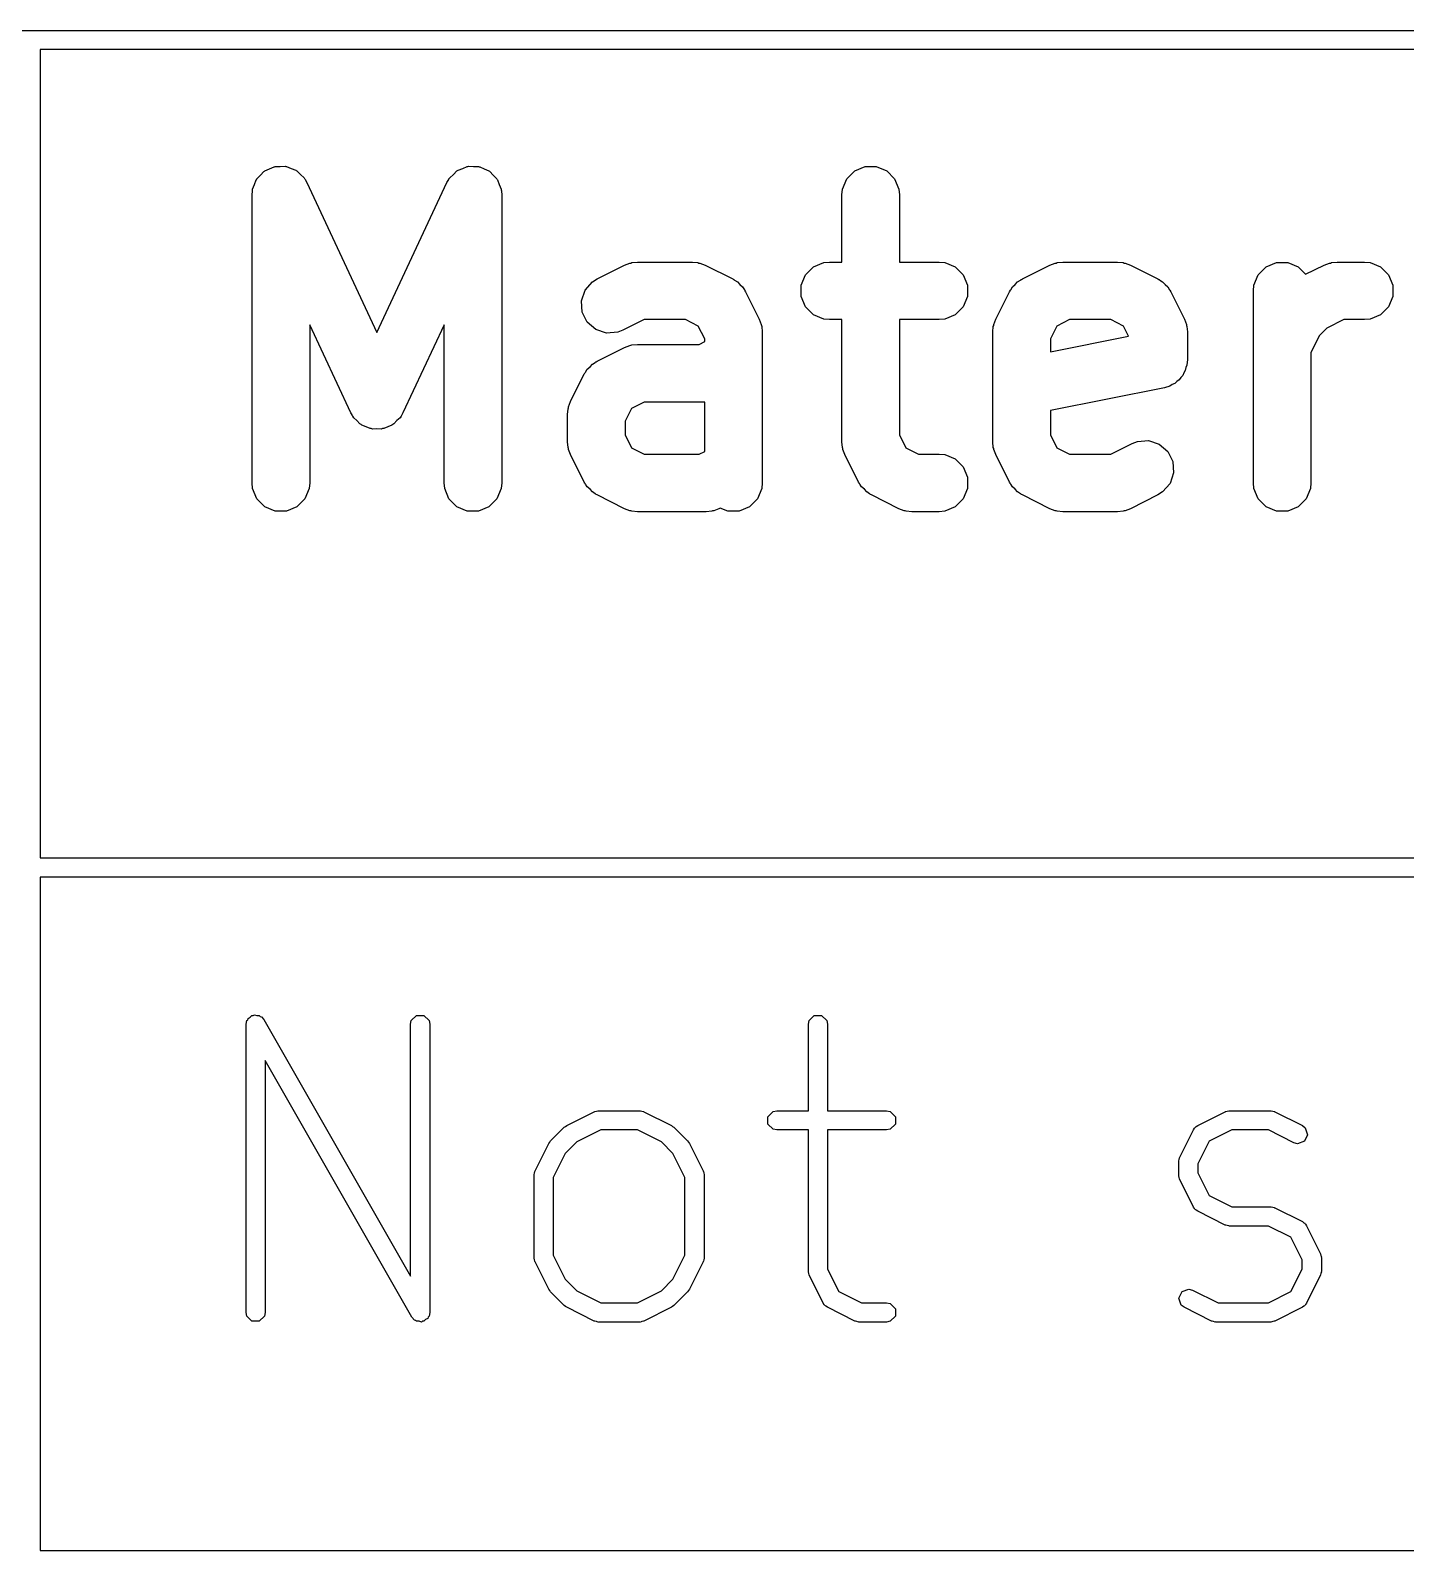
# Model space of a CAD drawing. Header units: inches. Extents: x -2.6 to 7.6, y 0.3 to 5.2.
# Drawn here: x -0.9404 to -0.6584, y 4.8789 to 5.1905 of the extents above; entities that cross this region are included whole.
import ezdxf

# ---------------------------------------------------------------- set-up
doc = ezdxf.new("R2010")
doc.units = ezdxf.units.IN
doc.header["$MEASUREMENT"] = 0
doc.layers.add('BLACK', color=250, linetype='CONTINUOUS')

msp = doc.modelspace()

# ---------------------------------------------------------------- linework, layer by layer
at = {"layer": 'BLACK', "linetype": 'CONTINUOUS'}
for p, q in [((-2.56692, 5.19047), (2.20417, 5.19047)), ((-0.9384, 5.18654), (-0.9384, 5.02087)), ((-0.29273, 5.18654), (-0.9384, 5.18654)), ((-0.89441, 5.15888), (-0.89406, 5.15984)), ((-0.89406, 5.15984), (-0.89397, 5.15994)), ((-0.89397, 5.15994), (-0.89392, 5.16006)), ((-0.89392, 5.16006), (-0.8932, 5.16078)), ((-0.8932, 5.16078), (-0.89251, 5.16154)), ((-0.89251, 5.16154), (-0.89239, 5.1616)), ((-0.89239, 5.1616), (-0.89229, 5.16169)), ((-0.89229, 5.16169), (-0.89135, 5.16208)), ((-0.89135, 5.16208), (-0.89042, 5.16251)), ((-0.89042, 5.16251), (-0.89029, 5.16252)), ((-0.89029, 5.16252), (-0.89016, 5.16257)), ((-0.89016, 5.16257), (-0.88914, 5.16257)), ((-0.88914, 5.16257), (-0.88812, 5.16262)), ((-0.88812, 5.16262), (-0.88799, 5.16257)), ((-0.88799, 5.16257), (-0.88786, 5.16257)), ((-0.88786, 5.16257), (-0.88691, 5.16218)), ((-0.88691, 5.16218), (-0.88595, 5.16183)), ((-0.88595, 5.16183), (-0.88585, 5.16174)), ((-0.88585, 5.16174), (-0.88573, 5.16169)), ((-0.88573, 5.16169), (-0.88501, 5.16096)), ((-0.88501, 5.16096), (-0.88425, 5.16027)), ((-0.88425, 5.16027), (-0.88416, 5.16012)), ((-0.88416, 5.16012), (-0.8841, 5.16006)), ((-0.8841, 5.16006), (-0.88405, 5.15993)), ((-0.88405, 5.15993), (-0.88366, 5.15928)), ((-0.85499, 5.15928), (-0.85461, 5.15993)), ((-0.85461, 5.15993), (-0.85455, 5.16006)), ((-0.85455, 5.16006), (-0.8545, 5.16012)), ((-0.8545, 5.16012), (-0.8544, 5.16027)), ((-0.8544, 5.16027), (-0.85365, 5.16096)), ((-0.85365, 5.16096), (-0.85292, 5.16169)), ((-0.85292, 5.16169), (-0.8528, 5.16174)), ((-0.8528, 5.16174), (-0.8527, 5.16183)), ((-0.8527, 5.16183), (-0.85174, 5.16218)), ((-0.85174, 5.16218), (-0.85079, 5.16257)), ((-0.85079, 5.16257), (-0.85066, 5.16257)), ((-0.85066, 5.16257), (-0.85054, 5.16262)), ((-0.85054, 5.16262), (-0.84952, 5.16257)), ((-0.84952, 5.16257), (-0.84849, 5.16257)), ((-0.84849, 5.16257), (-0.84837, 5.16252)), ((-0.84837, 5.16252), (-0.84824, 5.16251)), ((-0.84824, 5.16251), (-0.84731, 5.16208)), ((-0.84731, 5.16208), (-0.84636, 5.16169)), ((-0.84636, 5.16169), (-0.84627, 5.1616)), ((-0.84627, 5.1616), (-0.84615, 5.16154)), ((-0.84615, 5.16154), (-0.84546, 5.16078)), ((-0.84546, 5.16078), (-0.84473, 5.16006)), ((-0.84473, 5.16006), (-0.84468, 5.15994)), ((-0.84468, 5.15994), (-0.84459, 5.15984)), ((-0.84459, 5.15984), (-0.84424, 5.15888)), ((-0.77388, 5.15793), (-0.773, 5.16006)), ((-0.773, 5.16006), (-0.77137, 5.16169)), ((-0.77137, 5.16169), (-0.76924, 5.16257)), ((-0.76924, 5.16257), (-0.76694, 5.16257)), ((-0.76694, 5.16257), (-0.76481, 5.16169)), ((-0.76481, 5.16169), (-0.76318, 5.16006)), ((-0.76318, 5.16006), (-0.7623, 5.15793)), ((-0.89492, 5.15678), (-0.89484, 5.15754)), ((-0.89492, 5.09772), (-0.89492, 5.15678)), ((-0.89485, 5.15768), (-0.89482, 5.15775)), ((-0.89484, 5.15754), (-0.89485, 5.15768)), ((-0.89482, 5.15775), (-0.8948, 5.15793)), ((-0.8948, 5.15793), (-0.89441, 5.15888)), ((-0.88366, 5.15928), (-0.86933, 5.12856)), ((-0.86933, 5.12856), (-0.85499, 5.15928)), ((-0.84424, 5.15888), (-0.84385, 5.15793)), ((-0.84385, 5.15793), (-0.84383, 5.15775)), ((-0.84383, 5.15775), (-0.84381, 5.15768)), ((-0.84381, 5.15768), (-0.84381, 5.15754)), ((-0.84381, 5.15754), (-0.84374, 5.15678)), ((-0.84374, 5.15678), (-0.84374, 5.09772)), ((-0.774, 5.15678), (-0.77388, 5.15793)), ((-0.774, 5.143), (-0.774, 5.15678)), ((-0.7623, 5.15793), (-0.76218, 5.15678)), ((-0.76218, 5.15678), (-0.76218, 5.143)), ((-0.82416, 5.13956), (-0.81854, 5.14238)), ((-0.81854, 5.14238), (-0.81746, 5.14279)), ((-0.81746, 5.14279), (-0.81724, 5.1428)), ((-0.81724, 5.1428), (-0.81705, 5.14289)), ((-0.81705, 5.14289), (-0.8159, 5.143)), ((-0.8159, 5.143), (-0.80465, 5.143)), ((-0.80465, 5.143), (-0.8035, 5.14289)), ((-0.8035, 5.14289), (-0.8033, 5.1428)), ((-0.8033, 5.1428), (-0.80309, 5.14279)), ((-0.80309, 5.14279), (-0.80201, 5.14238)), ((-0.80201, 5.14238), (-0.79638, 5.13956)), ((-0.78144, 5.14037), (-0.77981, 5.142)), ((-0.77981, 5.142), (-0.77768, 5.14289)), ((-0.77768, 5.14289), (-0.77653, 5.143)), ((-0.77653, 5.143), (-0.774, 5.143)), ((-0.76218, 5.143), (-0.75403, 5.143)), ((-0.75403, 5.143), (-0.75288, 5.14289)), ((-0.75288, 5.14289), (-0.75075, 5.142)), ((-0.75075, 5.142), (-0.74912, 5.14037)), ((-0.73699, 5.13956), (-0.73136, 5.14238)), ((-0.73136, 5.14238), (-0.73028, 5.14279)), ((-0.73028, 5.14279), (-0.73007, 5.1428)), ((-0.73007, 5.1428), (-0.72987, 5.14289)), ((-0.72987, 5.14289), (-0.72872, 5.143)), ((-0.72872, 5.143), (-0.71747, 5.143)), ((-0.71747, 5.143), (-0.71632, 5.14289)), ((-0.71632, 5.14289), (-0.71612, 5.1428)), ((-0.71612, 5.1428), (-0.71591, 5.14279)), ((-0.71591, 5.14279), (-0.71483, 5.14238)), ((-0.71483, 5.14238), (-0.70921, 5.13956)), ((-0.68864, 5.14037), (-0.68701, 5.142)), ((-0.68701, 5.142), (-0.68488, 5.14289)), ((-0.68488, 5.14289), (-0.68257, 5.14289)), ((-0.68257, 5.14289), (-0.68044, 5.142)), ((-0.68044, 5.142), (-0.67892, 5.14048)), ((-0.67892, 5.14048), (-0.67512, 5.14238)), ((-0.67512, 5.14238), (-0.67404, 5.14279)), ((-0.67404, 5.14279), (-0.67383, 5.1428)), ((-0.67383, 5.1428), (-0.67363, 5.14289)), ((-0.67363, 5.14289), (-0.67248, 5.143)), ((-0.67248, 5.143), (-0.66685, 5.143)), ((-0.66685, 5.143), (-0.6657, 5.14289)), ((-0.6657, 5.14289), (-0.66357, 5.142)), ((-0.66357, 5.142), (-0.66194, 5.14037)), ((-0.82665, 5.13721), (-0.82514, 5.13895)), ((-0.82514, 5.13895), (-0.82416, 5.13956)), ((-0.79638, 5.13956), (-0.79619, 5.13944)), ((-0.79619, 5.13944), (-0.7961, 5.13941)), ((-0.7961, 5.13941), (-0.79599, 5.13931)), ((-0.79599, 5.13931), (-0.7954, 5.13895)), ((-0.7954, 5.13895), (-0.79492, 5.13839)), ((-0.79492, 5.13839), (-0.79436, 5.1379)), ((-0.79436, 5.1379), (-0.79399, 5.13732)), ((-0.78232, 5.13825), (-0.78144, 5.14037)), ((-0.78232, 5.13594), (-0.78232, 5.13825)), ((-0.74912, 5.14037), (-0.74824, 5.13825)), ((-0.74824, 5.13825), (-0.74824, 5.13594)), ((-0.73938, 5.13732), (-0.73901, 5.1379)), ((-0.73901, 5.1379), (-0.73845, 5.13839)), ((-0.73845, 5.13839), (-0.73797, 5.13895)), ((-0.73797, 5.13895), (-0.73738, 5.13931)), ((-0.73738, 5.13931), (-0.73727, 5.13941)), ((-0.73727, 5.13941), (-0.73718, 5.13944)), ((-0.73718, 5.13944), (-0.73699, 5.13956)), ((-0.70921, 5.13956), (-0.70901, 5.13944)), ((-0.70901, 5.13944), (-0.70892, 5.13941)), ((-0.70892, 5.13941), (-0.70881, 5.13931)), ((-0.70881, 5.13931), (-0.70823, 5.13895)), ((-0.70823, 5.13895), (-0.70774, 5.13839)), ((-0.70774, 5.13839), (-0.70718, 5.1379)), ((-0.70718, 5.1379), (-0.70681, 5.13732)), ((-0.68963, 5.13709), (-0.68952, 5.13825)), ((-0.68952, 5.13825), (-0.68864, 5.14037)), ((-0.66194, 5.14037), (-0.66106, 5.13825)), ((-0.66106, 5.13825), (-0.66106, 5.13594)), ((-0.82738, 5.13502), (-0.82665, 5.13721)), ((-0.82722, 5.13272), (-0.82738, 5.13502)), ((-0.79399, 5.13732), (-0.79389, 5.13721)), ((-0.79389, 5.13721), (-0.79386, 5.13711)), ((-0.79386, 5.13711), (-0.79374, 5.13692)), ((-0.79374, 5.13692), (-0.79093, 5.1313)), ((-0.78144, 5.13381), (-0.78232, 5.13594)), ((-0.74824, 5.13594), (-0.74912, 5.13381)), ((-0.74244, 5.1313), (-0.73963, 5.13692)), ((-0.73963, 5.13692), (-0.73951, 5.13711)), ((-0.73951, 5.13711), (-0.73947, 5.13721)), ((-0.73947, 5.13721), (-0.73938, 5.13732)), ((-0.70681, 5.13732), (-0.70672, 5.13721)), ((-0.70672, 5.13721), (-0.70669, 5.13711)), ((-0.70669, 5.13711), (-0.70657, 5.13692)), ((-0.70657, 5.13692), (-0.70375, 5.1313)), ((-0.68963, 5.09772), (-0.68963, 5.13709)), ((-0.66106, 5.13594), (-0.66194, 5.13381)), ((-0.82619, 5.13066), (-0.82722, 5.13272)), ((-0.77981, 5.13218), (-0.78144, 5.13381)), ((-0.77768, 5.1313), (-0.77981, 5.13218)), ((-0.75075, 5.13218), (-0.75288, 5.1313)), ((-0.74912, 5.13381), (-0.75075, 5.13218)), ((-0.66357, 5.13218), (-0.6657, 5.1313)), ((-0.66194, 5.13381), (-0.66357, 5.13218)), ((-0.87468, 5.1121), (-0.88311, 5.13016)), ((-0.88311, 5.13016), (-0.88311, 5.09772)), ((-0.85555, 5.13016), (-0.86398, 5.1121)), ((-0.85555, 5.09772), (-0.85555, 5.13016)), ((-0.82445, 5.12915), (-0.82619, 5.13066)), ((-0.82226, 5.12842), (-0.82445, 5.12915)), ((-0.81996, 5.12859), (-0.82226, 5.12842)), ((-0.81888, 5.129), (-0.81996, 5.12859)), ((-0.8145, 5.13119), (-0.81888, 5.129)), ((-0.80604, 5.13119), (-0.8145, 5.13119)), ((-0.80343, 5.12988), (-0.80604, 5.13119)), ((-0.80212, 5.12726), (-0.80343, 5.12988)), ((-0.79093, 5.1313), (-0.79052, 5.13022)), ((-0.79052, 5.13022), (-0.7905, 5.13001)), ((-0.7905, 5.13001), (-0.79042, 5.12981)), ((-0.79042, 5.12981), (-0.79031, 5.12866)), ((-0.79031, 5.12866), (-0.79031, 5.09772)), ((-0.77653, 5.13119), (-0.77768, 5.1313)), ((-0.774, 5.13119), (-0.77653, 5.13119)), ((-0.774, 5.10616), (-0.774, 5.13119)), ((-0.75403, 5.13119), (-0.76218, 5.13119)), ((-0.76218, 5.13119), (-0.76218, 5.10755)), ((-0.75288, 5.1313), (-0.75403, 5.13119)), ((-0.74306, 5.12866), (-0.74295, 5.12981)), ((-0.74306, 5.10616), (-0.74306, 5.12866)), ((-0.74295, 5.12981), (-0.74287, 5.13001)), ((-0.74287, 5.13001), (-0.74285, 5.13022)), ((-0.74285, 5.13022), (-0.74244, 5.1313)), ((-0.72994, 5.12988), (-0.73125, 5.12726)), ((-0.72733, 5.13119), (-0.72994, 5.12988)), ((-0.71887, 5.13119), (-0.72733, 5.13119)), ((-0.71625, 5.12988), (-0.71887, 5.13119)), ((-0.71522, 5.12782), (-0.71625, 5.12988)), ((-0.70375, 5.1313), (-0.70334, 5.13022)), ((-0.70334, 5.13022), (-0.70332, 5.13001)), ((-0.70332, 5.13001), (-0.70324, 5.12981)), ((-0.70324, 5.12981), (-0.70313, 5.12866)), ((-0.70313, 5.12866), (-0.70313, 5.12304)), ((-0.6746, 5.12943), (-0.67606, 5.12797)), ((-0.67108, 5.13119), (-0.6746, 5.12943)), ((-0.66685, 5.13119), (-0.67108, 5.13119)), ((-0.6657, 5.1313), (-0.66685, 5.13119)), ((-0.82416, 5.12269), (-0.81854, 5.1255)), ((-0.81854, 5.1255), (-0.81746, 5.12592)), ((-0.81746, 5.12592), (-0.81724, 5.12593)), ((-0.81724, 5.12593), (-0.81705, 5.12601)), ((-0.81705, 5.12601), (-0.8159, 5.12613)), ((-0.8159, 5.12613), (-0.80323, 5.12613)), ((-0.80323, 5.12613), (-0.80212, 5.12668)), ((-0.80212, 5.12668), (-0.80212, 5.12726)), ((-0.73125, 5.12461), (-0.71522, 5.12782)), ((-0.73125, 5.12726), (-0.73125, 5.12461)), ((-0.67606, 5.12797), (-0.67782, 5.12445)), ((-0.82514, 5.12207), (-0.82456, 5.12244)), ((-0.82456, 5.12244), (-0.82445, 5.12254)), ((-0.82445, 5.12254), (-0.82435, 5.12257)), ((-0.82435, 5.12257), (-0.82416, 5.12269)), ((-0.70313, 5.12303), (-0.70324, 5.12188)), ((-0.70313, 5.12304), (-0.70313, 5.12304)), ((-0.70313, 5.12304), (-0.70313, 5.12304)), ((-0.70313, 5.12304), (-0.70313, 5.12303)), ((-0.67782, 5.12445), (-0.67782, 5.09772)), ((-0.82962, 5.11443), (-0.8268, 5.12005)), ((-0.8268, 5.12005), (-0.82668, 5.12024)), ((-0.82668, 5.12024), (-0.82665, 5.12033)), ((-0.82665, 5.12033), (-0.82655, 5.12045)), ((-0.82655, 5.12045), (-0.82619, 5.12103)), ((-0.82619, 5.12103), (-0.82563, 5.12151)), ((-0.82563, 5.12151), (-0.82514, 5.12207)), ((-0.70453, 5.11934), (-0.70485, 5.11886)), ((-0.70412, 5.11975), (-0.70453, 5.11934)), ((-0.7039, 5.12029), (-0.70412, 5.11975)), ((-0.70358, 5.12078), (-0.7039, 5.12029)), ((-0.70346, 5.12135), (-0.70358, 5.12078)), ((-0.70324, 5.12188), (-0.70346, 5.12135)), ((-0.70788, 5.11724), (-0.73125, 5.11257)), ((-0.70677, 5.11758), (-0.70788, 5.11724)), ((-0.70788, 5.11724), (-0.70788, 5.11724)), ((-0.70788, 5.11724), (-0.70788, 5.11724)), ((-0.70788, 5.11724), (-0.70788, 5.11724)), ((-0.70629, 5.1179), (-0.70677, 5.11758)), ((-0.70575, 5.11812), (-0.70629, 5.1179)), ((-0.70534, 5.11854), (-0.70575, 5.11812)), ((-0.70485, 5.11886), (-0.70534, 5.11854)), ((-0.83013, 5.11294), (-0.83004, 5.11313)), ((-0.83004, 5.11313), (-0.83003, 5.11334)), ((-0.83003, 5.11334), (-0.82962, 5.11443)), ((-0.81712, 5.11301), (-0.81843, 5.11039)), ((-0.8145, 5.11431), (-0.81712, 5.11301)), ((-0.80212, 5.11431), (-0.8145, 5.11431)), ((-0.80212, 5.10419), (-0.80212, 5.11431)), ((-0.87443, 5.11168), (-0.87468, 5.1121)), ((-0.87438, 5.11153), (-0.87443, 5.11168)), ((-0.87428, 5.11143), (-0.87438, 5.11153)), ((-0.87409, 5.1111), (-0.87428, 5.11143)), ((-0.87343, 5.1105), (-0.87409, 5.1111)), ((-0.87282, 5.10983), (-0.87343, 5.1105)), ((-0.87258, 5.10972), (-0.87282, 5.10983)), ((-0.86583, 5.10983), (-0.86607, 5.10972)), ((-0.86523, 5.1105), (-0.86583, 5.10983)), ((-0.86457, 5.1111), (-0.86523, 5.1105)), ((-0.86437, 5.11143), (-0.86457, 5.1111)), ((-0.86428, 5.11153), (-0.86437, 5.11143)), ((-0.86423, 5.11168), (-0.86428, 5.11153)), ((-0.86398, 5.1121), (-0.86423, 5.11168)), ((-0.83024, 5.11178), (-0.83013, 5.11294)), ((-0.83024, 5.10616), (-0.83024, 5.11178)), ((-0.81843, 5.11039), (-0.81843, 5.10755)), ((-0.73125, 5.11257), (-0.73125, 5.10755)), ((-0.87239, 5.10955), (-0.87258, 5.10972)), ((-0.87155, 5.10924), (-0.87239, 5.10955)), ((-0.87073, 5.10886), (-0.87155, 5.10924)), ((-0.87047, 5.10885), (-0.87073, 5.10886)), ((-0.87022, 5.10876), (-0.87047, 5.10885)), ((-0.86933, 5.1088), (-0.87022, 5.10876)), ((-0.86843, 5.10876), (-0.86933, 5.1088)), ((-0.86818, 5.10885), (-0.86843, 5.10876)), ((-0.86792, 5.10886), (-0.86818, 5.10885)), ((-0.86711, 5.10924), (-0.86792, 5.10886)), ((-0.86627, 5.10955), (-0.86711, 5.10924)), ((-0.86607, 5.10972), (-0.86627, 5.10955)), ((-0.81843, 5.10755), (-0.81712, 5.10494)), ((-0.76218, 5.10755), (-0.76088, 5.10494)), ((-0.73125, 5.10755), (-0.72994, 5.10494)), ((-0.83013, 5.10501), (-0.83024, 5.10616)), ((-0.83004, 5.10481), (-0.83013, 5.10501)), ((-0.83003, 5.1046), (-0.83004, 5.10481)), ((-0.82962, 5.10352), (-0.83003, 5.1046)), ((-0.81712, 5.10494), (-0.8145, 5.10363)), ((-0.8145, 5.10363), (-0.80323, 5.10363)), ((-0.80323, 5.10363), (-0.80212, 5.10419)), ((-0.77388, 5.10501), (-0.774, 5.10616)), ((-0.7738, 5.10481), (-0.77388, 5.10501)), ((-0.77379, 5.1046), (-0.7738, 5.10481)), ((-0.77337, 5.10352), (-0.77379, 5.1046)), ((-0.76088, 5.10494), (-0.75826, 5.10363)), ((-0.75826, 5.10363), (-0.75403, 5.10363)), ((-0.75403, 5.10363), (-0.75288, 5.10352)), ((-0.74295, 5.10501), (-0.74306, 5.10616)), ((-0.74287, 5.10481), (-0.74295, 5.10501)), ((-0.74285, 5.1046), (-0.74287, 5.10481)), ((-0.74244, 5.10352), (-0.74285, 5.1046)), ((-0.72994, 5.10494), (-0.72733, 5.10363)), ((-0.72733, 5.10363), (-0.71887, 5.10363)), ((-0.71887, 5.10363), (-0.71449, 5.10582)), ((-0.71449, 5.10582), (-0.71341, 5.10623)), ((-0.71341, 5.10623), (-0.71111, 5.10639)), ((-0.71111, 5.10639), (-0.70892, 5.10567)), ((-0.70892, 5.10567), (-0.70718, 5.10416)), ((-0.70718, 5.10416), (-0.70615, 5.1021)), ((-0.8268, 5.09789), (-0.82962, 5.10352)), ((-0.77056, 5.09789), (-0.77337, 5.10352)), ((-0.75288, 5.10352), (-0.75075, 5.10263)), ((-0.75075, 5.10263), (-0.74912, 5.101)), ((-0.74912, 5.101), (-0.74824, 5.09888)), ((-0.73963, 5.09789), (-0.74244, 5.10352)), ((-0.70615, 5.1021), (-0.70599, 5.0998)), ((-0.8948, 5.09657), (-0.89492, 5.09772)), ((-0.88311, 5.09772), (-0.88322, 5.09657)), ((-0.85543, 5.09657), (-0.85555, 5.09772)), ((-0.84374, 5.09772), (-0.84385, 5.09657)), ((-0.82668, 5.0977), (-0.8268, 5.09789)), ((-0.82665, 5.09761), (-0.82668, 5.0977)), ((-0.82655, 5.0975), (-0.82665, 5.09761)), ((-0.82619, 5.09691), (-0.82655, 5.0975)), ((-0.79031, 5.09772), (-0.79042, 5.09657)), ((-0.77044, 5.0977), (-0.77056, 5.09789)), ((-0.77041, 5.09761), (-0.77044, 5.0977)), ((-0.77031, 5.0975), (-0.77041, 5.09761)), ((-0.76994, 5.09691), (-0.77031, 5.0975)), ((-0.74824, 5.09888), (-0.74824, 5.09657)), ((-0.73951, 5.0977), (-0.73963, 5.09789)), ((-0.73947, 5.09761), (-0.73951, 5.0977)), ((-0.73938, 5.0975), (-0.73947, 5.09761)), ((-0.73901, 5.09691), (-0.73938, 5.0975)), ((-0.70672, 5.09761), (-0.70823, 5.09587)), ((-0.70599, 5.0998), (-0.70672, 5.09761)), ((-0.68952, 5.09657), (-0.68963, 5.09772)), ((-0.67782, 5.09772), (-0.67793, 5.09657)), ((-0.89392, 5.09444), (-0.8948, 5.09657)), ((-0.89229, 5.09281), (-0.89392, 5.09444)), ((-0.8841, 5.09444), (-0.88573, 5.09281)), ((-0.88322, 5.09657), (-0.8841, 5.09444)), ((-0.85455, 5.09444), (-0.85543, 5.09657)), ((-0.85292, 5.09281), (-0.85455, 5.09444)), ((-0.84473, 5.09444), (-0.84636, 5.09281)), ((-0.84385, 5.09657), (-0.84473, 5.09444)), ((-0.82563, 5.09643), (-0.82619, 5.09691)), ((-0.82514, 5.09587), (-0.82563, 5.09643)), ((-0.82456, 5.0955), (-0.82514, 5.09587)), ((-0.82445, 5.0954), (-0.82456, 5.0955)), ((-0.82435, 5.09537), (-0.82445, 5.0954)), ((-0.82416, 5.09525), (-0.82435, 5.09537)), ((-0.81854, 5.09244), (-0.82416, 5.09525)), ((-0.7913, 5.09444), (-0.79293, 5.09281)), ((-0.79042, 5.09657), (-0.7913, 5.09444)), ((-0.76938, 5.09643), (-0.76994, 5.09691)), ((-0.7689, 5.09587), (-0.76938, 5.09643)), ((-0.76832, 5.0955), (-0.7689, 5.09587)), ((-0.7682, 5.0954), (-0.76832, 5.0955)), ((-0.76811, 5.09537), (-0.7682, 5.0954)), ((-0.76792, 5.09525), (-0.76811, 5.09537)), ((-0.76229, 5.09244), (-0.76792, 5.09525)), ((-0.74912, 5.09444), (-0.75075, 5.09281)), ((-0.74824, 5.09657), (-0.74912, 5.09444)), ((-0.73845, 5.09643), (-0.73901, 5.09691)), ((-0.73797, 5.09587), (-0.73845, 5.09643)), ((-0.73738, 5.0955), (-0.73797, 5.09587)), ((-0.73727, 5.0954), (-0.73738, 5.0955)), ((-0.73718, 5.09537), (-0.73727, 5.0954)), ((-0.73699, 5.09525), (-0.73718, 5.09537)), ((-0.73136, 5.09244), (-0.73699, 5.09525)), ((-0.70921, 5.09525), (-0.71483, 5.09244)), ((-0.70823, 5.09587), (-0.70921, 5.09525)), ((-0.68864, 5.09444), (-0.68952, 5.09657)), ((-0.68701, 5.09281), (-0.68864, 5.09444)), ((-0.67882, 5.09444), (-0.68044, 5.09281)), ((-0.67793, 5.09657), (-0.67882, 5.09444)), ((-0.89016, 5.09193), (-0.89229, 5.09281)), ((-0.88786, 5.09193), (-0.89016, 5.09193)), ((-0.88573, 5.09281), (-0.88786, 5.09193)), ((-0.85079, 5.09193), (-0.85292, 5.09281)), ((-0.84849, 5.09193), (-0.85079, 5.09193)), ((-0.84636, 5.09281), (-0.84849, 5.09193)), ((-0.81746, 5.09203), (-0.81854, 5.09244)), ((-0.81724, 5.09201), (-0.81746, 5.09203)), ((-0.81705, 5.09193), (-0.81724, 5.09201)), ((-0.8159, 5.09182), (-0.81705, 5.09193)), ((-0.80184, 5.09182), (-0.8159, 5.09182)), ((-0.80068, 5.09193), (-0.80184, 5.09182)), ((-0.80049, 5.09201), (-0.80068, 5.09193)), ((-0.80028, 5.09203), (-0.80049, 5.09201)), ((-0.7992, 5.09244), (-0.80028, 5.09203)), ((-0.79892, 5.09258), (-0.7992, 5.09244)), ((-0.79736, 5.09193), (-0.79892, 5.09258)), ((-0.79506, 5.09193), (-0.79736, 5.09193)), ((-0.79293, 5.09281), (-0.79506, 5.09193)), ((-0.76121, 5.09203), (-0.76229, 5.09244)), ((-0.761, 5.09201), (-0.76121, 5.09203)), ((-0.76081, 5.09193), (-0.761, 5.09201)), ((-0.75965, 5.09182), (-0.76081, 5.09193)), ((-0.75403, 5.09182), (-0.75965, 5.09182)), ((-0.75288, 5.09193), (-0.75403, 5.09182)), ((-0.75075, 5.09281), (-0.75288, 5.09193)), ((-0.73028, 5.09203), (-0.73136, 5.09244)), ((-0.73007, 5.09201), (-0.73028, 5.09203)), ((-0.72987, 5.09193), (-0.73007, 5.09201)), ((-0.72872, 5.09182), (-0.72987, 5.09193)), ((-0.71747, 5.09182), (-0.72872, 5.09182)), ((-0.71632, 5.09193), (-0.71747, 5.09182)), ((-0.71612, 5.09201), (-0.71632, 5.09193)), ((-0.71591, 5.09203), (-0.71612, 5.09201)), ((-0.71483, 5.09244), (-0.71591, 5.09203)), ((-0.68488, 5.09193), (-0.68701, 5.09281)), ((-0.68257, 5.09193), (-0.68488, 5.09193)), ((-0.68044, 5.09281), (-0.68257, 5.09193)), ((-0.9384, 5.02087), (-0.29273, 5.02087)), ((-0.9384, 5.01693), (-0.9384, 4.8789)), ((-0.29273, 5.01693), (-0.9384, 5.01693)), ((-0.89531, 4.98822), (-0.89495, 4.98858)), ((-0.89495, 4.98858), (-0.89468, 4.98858)), ((-0.89468, 4.98858), (-0.89444, 4.98872)), ((-0.89444, 4.98872), (-0.89395, 4.98858)), ((-0.89395, 4.98858), (-0.89344, 4.98858)), ((-0.89344, 4.98858), (-0.89325, 4.98839)), ((-0.89325, 4.98839), (-0.89299, 4.98832)), ((-0.89299, 4.98832), (-0.89248, 4.98774)), ((-0.86227, 4.98752), (-0.8612, 4.98858)), ((-0.8612, 4.98858), (-0.85969, 4.98858)), ((-0.85969, 4.98858), (-0.85863, 4.98752)), ((-0.78071, 4.98752), (-0.77965, 4.98858)), ((-0.77965, 4.98858), (-0.77814, 4.98858)), ((-0.77814, 4.98858), (-0.77708, 4.98752)), ((-0.89616, 4.98676), (-0.89601, 4.98752)), ((-0.89616, 4.92771), (-0.89616, 4.98676)), ((-0.89601, 4.98752), (-0.89582, 4.98771)), ((-0.89582, 4.98771), (-0.89575, 4.98797)), ((-0.89575, 4.98797), (-0.89531, 4.98822)), ((-0.89248, 4.98774), (-0.86242, 4.93512)), ((-0.86242, 4.98676), (-0.86227, 4.98752)), ((-0.86242, 4.93512), (-0.86242, 4.98676)), ((-0.85863, 4.98752), (-0.85848, 4.98676)), ((-0.85848, 4.98676), (-0.85848, 4.92771)), ((-0.78086, 4.98676), (-0.78071, 4.98752)), ((-0.78086, 4.96905), (-0.78086, 4.98676)), ((-0.77708, 4.98752), (-0.77693, 4.98676)), ((-0.77693, 4.98676), (-0.77693, 4.96905)), ((-0.86216, 4.92673), (-0.89222, 4.97935)), ((-0.89222, 4.97935), (-0.89222, 4.92771)), ((-0.83039, 4.96603), (-0.82477, 4.96884)), ((-0.82477, 4.96884), (-0.82467, 4.96886)), ((-0.82467, 4.96886), (-0.82464, 4.9689)), ((-0.82464, 4.9689), (-0.82433, 4.96896)), ((-0.82433, 4.96896), (-0.82403, 4.96904)), ((-0.82403, 4.96904), (-0.82399, 4.96903)), ((-0.82399, 4.96903), (-0.82389, 4.96905)), ((-0.82389, 4.96905), (-0.81545, 4.96905)), ((-0.81545, 4.96905), (-0.81536, 4.96903)), ((-0.81536, 4.96903), (-0.81531, 4.96904)), ((-0.81531, 4.96904), (-0.81501, 4.96896)), ((-0.81501, 4.96896), (-0.8147, 4.9689)), ((-0.8147, 4.9689), (-0.81467, 4.96886)), ((-0.81467, 4.96886), (-0.81457, 4.96884)), ((-0.81457, 4.96884), (-0.80895, 4.96603)), ((-0.78915, 4.96783), (-0.78808, 4.9689)), ((-0.78915, 4.96632), (-0.78915, 4.96783)), ((-0.78808, 4.9689), (-0.78733, 4.96905)), ((-0.78733, 4.96905), (-0.78086, 4.96905)), ((-0.77693, 4.96905), (-0.76483, 4.96905)), ((-0.76483, 4.96905), (-0.76408, 4.9689)), ((-0.76408, 4.9689), (-0.76302, 4.96783)), ((-0.76302, 4.96783), (-0.76302, 4.96632)), ((-0.70103, 4.96603), (-0.69541, 4.96884)), ((-0.69541, 4.96884), (-0.69532, 4.96886)), ((-0.69532, 4.96886), (-0.69528, 4.9689)), ((-0.69528, 4.9689), (-0.69497, 4.96896)), ((-0.69497, 4.96896), (-0.69467, 4.96904)), ((-0.69467, 4.96904), (-0.69463, 4.96903)), ((-0.69463, 4.96903), (-0.69453, 4.96905)), ((-0.69453, 4.96905), (-0.68609, 4.96905)), ((-0.68609, 4.96905), (-0.686, 4.96903)), ((-0.686, 4.96903), (-0.68595, 4.96904)), ((-0.68595, 4.96904), (-0.68565, 4.96896)), ((-0.68565, 4.96896), (-0.68534, 4.9689)), ((-0.68534, 4.9689), (-0.68531, 4.96886)), ((-0.68531, 4.96886), (-0.68521, 4.96884)), ((-0.68521, 4.96884), (-0.67959, 4.96603)), ((-0.83372, 4.96285), (-0.83091, 4.96566)), ((-0.83091, 4.96566), (-0.83064, 4.96583)), ((-0.83064, 4.96583), (-0.83039, 4.96603)), ((-0.82342, 4.96511), (-0.82835, 4.96265)), ((-0.81592, 4.96511), (-0.82342, 4.96511)), ((-0.81099, 4.96265), (-0.81592, 4.96511)), ((-0.80895, 4.96603), (-0.8087, 4.96583)), ((-0.8087, 4.96583), (-0.80844, 4.96566)), ((-0.80844, 4.96566), (-0.80562, 4.96285)), ((-0.78808, 4.96526), (-0.78915, 4.96632)), ((-0.78733, 4.96511), (-0.78808, 4.96526)), ((-0.78086, 4.96511), (-0.78733, 4.96511)), ((-0.78086, 4.93614), (-0.78086, 4.96511)), ((-0.76483, 4.96511), (-0.77693, 4.96511)), ((-0.77693, 4.96511), (-0.77693, 4.93661)), ((-0.76408, 4.96526), (-0.76483, 4.96511)), ((-0.76302, 4.96632), (-0.76408, 4.96526)), ((-0.70473, 4.95952), (-0.70192, 4.96515)), ((-0.70192, 4.96515), (-0.70168, 4.96546)), ((-0.70168, 4.96546), (-0.70164, 4.96556)), ((-0.70164, 4.96556), (-0.70153, 4.96564)), ((-0.70153, 4.96564), (-0.70144, 4.96575)), ((-0.70144, 4.96575), (-0.70134, 4.96579)), ((-0.70134, 4.96579), (-0.70103, 4.96603)), ((-0.69407, 4.96511), (-0.69869, 4.9628)), ((-0.68656, 4.96511), (-0.69407, 4.96511)), ((-0.68135, 4.9625), (-0.68656, 4.96511)), ((-0.67959, 4.96603), (-0.67898, 4.96556)), ((-0.67851, 4.96413), (-0.67918, 4.96278)), ((-0.67898, 4.96556), (-0.67851, 4.96413)), ((-0.8369, 4.95671), (-0.83409, 4.96233)), ((-0.83409, 4.96233), (-0.83389, 4.96258)), ((-0.83389, 4.96258), (-0.83372, 4.96285)), ((-0.83071, 4.96029), (-0.83317, 4.95536)), ((-0.82835, 4.96265), (-0.83071, 4.96029)), ((-0.80863, 4.96029), (-0.81099, 4.96265)), ((-0.80617, 4.95536), (-0.80863, 4.96029)), ((-0.80562, 4.96285), (-0.80545, 4.96258)), ((-0.80545, 4.96258), (-0.80526, 4.96233)), ((-0.80526, 4.96233), (-0.80244, 4.95671)), ((-0.69869, 4.9628), (-0.701, 4.95818)), ((-0.68061, 4.9623), (-0.68135, 4.9625)), ((-0.67918, 4.96278), (-0.68061, 4.9623)), ((-0.70494, 4.95864), (-0.70492, 4.95874)), ((-0.70494, 4.95583), (-0.70494, 4.95864)), ((-0.70493, 4.95878), (-0.70485, 4.95908)), ((-0.70492, 4.95874), (-0.70493, 4.95878)), ((-0.70485, 4.95908), (-0.70479, 4.95939)), ((-0.70479, 4.95939), (-0.70475, 4.95943)), ((-0.70475, 4.95943), (-0.70473, 4.95952)), ((-0.701, 4.95818), (-0.701, 4.95629)), ((-0.83711, 4.95583), (-0.83709, 4.95593)), ((-0.83711, 4.93896), (-0.83711, 4.95583)), ((-0.8371, 4.95597), (-0.83702, 4.95627)), ((-0.83709, 4.95593), (-0.8371, 4.95597)), ((-0.83702, 4.95627), (-0.83696, 4.95658)), ((-0.83696, 4.95658), (-0.83692, 4.95661)), ((-0.83692, 4.95661), (-0.8369, 4.95671)), ((-0.83317, 4.95536), (-0.83317, 4.93942)), ((-0.80617, 4.93942), (-0.80617, 4.95536)), ((-0.80244, 4.95671), (-0.80242, 4.95661)), ((-0.80242, 4.95661), (-0.80239, 4.95658)), ((-0.80239, 4.95658), (-0.80232, 4.95627)), ((-0.80232, 4.95627), (-0.80224, 4.95597)), ((-0.80224, 4.95597), (-0.80225, 4.95593)), ((-0.80225, 4.95593), (-0.80224, 4.95583)), ((-0.80224, 4.95583), (-0.80224, 4.93896)), ((-0.70492, 4.95573), (-0.70494, 4.95583)), ((-0.70493, 4.95569), (-0.70492, 4.95573)), ((-0.70485, 4.95539), (-0.70493, 4.95569)), ((-0.70479, 4.95508), (-0.70485, 4.95539)), ((-0.70475, 4.95504), (-0.70479, 4.95508)), ((-0.70473, 4.95495), (-0.70475, 4.95504)), ((-0.70192, 4.94932), (-0.70473, 4.95495)), ((-0.701, 4.95629), (-0.69869, 4.95167)), ((-0.69869, 4.95167), (-0.69407, 4.94936)), ((-0.70168, 4.94901), (-0.70192, 4.94932)), ((-0.70164, 4.94891), (-0.70168, 4.94901)), ((-0.70153, 4.94883), (-0.70164, 4.94891)), ((-0.70144, 4.94872), (-0.70153, 4.94883)), ((-0.70134, 4.94868), (-0.70144, 4.94872)), ((-0.70103, 4.94844), (-0.70134, 4.94868)), ((-0.69541, 4.94563), (-0.70103, 4.94844)), ((-0.69407, 4.94936), (-0.68609, 4.94936)), ((-0.68609, 4.94936), (-0.686, 4.94934)), ((-0.686, 4.94934), (-0.68595, 4.94936)), ((-0.68595, 4.94936), (-0.68565, 4.94927)), ((-0.68565, 4.94927), (-0.68534, 4.94921)), ((-0.68534, 4.94921), (-0.68531, 4.94918)), ((-0.68531, 4.94918), (-0.68521, 4.94915)), ((-0.68521, 4.94915), (-0.67959, 4.94634)), ((-0.69532, 4.94561), (-0.69541, 4.94563)), ((-0.69528, 4.94557), (-0.69532, 4.94561)), ((-0.69497, 4.94551), (-0.69528, 4.94557)), ((-0.69467, 4.94543), (-0.69497, 4.94551)), ((-0.69463, 4.94544), (-0.69467, 4.94543)), ((-0.69453, 4.94542), (-0.69463, 4.94544)), ((-0.68656, 4.94542), (-0.69453, 4.94542)), ((-0.68194, 4.94311), (-0.68656, 4.94542)), ((-0.67959, 4.94634), (-0.67928, 4.9461)), ((-0.67928, 4.9461), (-0.67918, 4.94607)), ((-0.67918, 4.94607), (-0.67909, 4.94596)), ((-0.67909, 4.94596), (-0.67898, 4.94587)), ((-0.67898, 4.94587), (-0.67895, 4.94577)), ((-0.67895, 4.94577), (-0.67871, 4.94546)), ((-0.67871, 4.94546), (-0.6759, 4.93984)), ((-0.67963, 4.93849), (-0.68194, 4.94311)), ((-0.83709, 4.93886), (-0.83711, 4.93896)), ((-0.8371, 4.93882), (-0.83709, 4.93886)), ((-0.83702, 4.93851), (-0.8371, 4.93882)), ((-0.83696, 4.9382), (-0.83702, 4.93851)), ((-0.83317, 4.93942), (-0.83071, 4.9345)), ((-0.80863, 4.9345), (-0.80617, 4.93942)), ((-0.80232, 4.93851), (-0.80239, 4.9382)), ((-0.80224, 4.93882), (-0.80232, 4.93851)), ((-0.80224, 4.93896), (-0.80225, 4.93886)), ((-0.80225, 4.93886), (-0.80224, 4.93882)), ((-0.67963, 4.93661), (-0.67963, 4.93849)), ((-0.6759, 4.93984), (-0.67587, 4.93974)), ((-0.67587, 4.93974), (-0.67584, 4.93971)), ((-0.67584, 4.93971), (-0.67578, 4.9394)), ((-0.67578, 4.9394), (-0.67569, 4.9391)), ((-0.67569, 4.9391), (-0.67571, 4.93905)), ((-0.67571, 4.93905), (-0.67569, 4.93896)), ((-0.67569, 4.93896), (-0.67569, 4.93614)), ((-0.83692, 4.93817), (-0.83696, 4.9382)), ((-0.8369, 4.93808), (-0.83692, 4.93817)), ((-0.83409, 4.93245), (-0.8369, 4.93808)), ((-0.80244, 4.93808), (-0.80526, 4.93245)), ((-0.80242, 4.93817), (-0.80244, 4.93808)), ((-0.80239, 4.9382), (-0.80242, 4.93817)), ((-0.78084, 4.93605), (-0.78086, 4.93614)), ((-0.78086, 4.936), (-0.78084, 4.93605)), ((-0.78078, 4.9357), (-0.78086, 4.936)), ((-0.78071, 4.93539), (-0.78078, 4.9357)), ((-0.78068, 4.93536), (-0.78071, 4.93539)), ((-0.78066, 4.93526), (-0.78068, 4.93536)), ((-0.77693, 4.93661), (-0.77462, 4.93199)), ((-0.68194, 4.93199), (-0.67963, 4.93661)), ((-0.67587, 4.93536), (-0.6759, 4.93526)), ((-0.67584, 4.93539), (-0.67587, 4.93536)), ((-0.67578, 4.9357), (-0.67584, 4.93539)), ((-0.67569, 4.936), (-0.67578, 4.9357)), ((-0.67569, 4.93614), (-0.67571, 4.93605)), ((-0.67571, 4.93605), (-0.67569, 4.936)), ((-0.83389, 4.9322), (-0.83409, 4.93245)), ((-0.83071, 4.9345), (-0.82835, 4.93214)), ((-0.81099, 4.93214), (-0.80863, 4.9345)), ((-0.80526, 4.93245), (-0.80545, 4.9322)), ((-0.77784, 4.92964), (-0.78066, 4.93526)), ((-0.70426, 4.93201), (-0.70283, 4.93248)), ((-0.70283, 4.93248), (-0.70209, 4.93228)), ((-0.70209, 4.93228), (-0.69688, 4.92968)), ((-0.6759, 4.93526), (-0.67871, 4.92964)), ((-0.83372, 4.93194), (-0.83389, 4.9322)), ((-0.83091, 4.92913), (-0.83372, 4.93194)), ((-0.83064, 4.92895), (-0.83091, 4.92913)), ((-0.82835, 4.93214), (-0.82342, 4.92968)), ((-0.82342, 4.92968), (-0.81592, 4.92968)), ((-0.81592, 4.92968), (-0.81099, 4.93214)), ((-0.80844, 4.92913), (-0.8087, 4.92895)), ((-0.80562, 4.93194), (-0.80844, 4.92913)), ((-0.80545, 4.9322), (-0.80562, 4.93194)), ((-0.7776, 4.92933), (-0.77784, 4.92964)), ((-0.77757, 4.92923), (-0.7776, 4.92933)), ((-0.77746, 4.92914), (-0.77757, 4.92923)), ((-0.77737, 4.92903), (-0.77746, 4.92914)), ((-0.77462, 4.93199), (-0.76999, 4.92968)), ((-0.76999, 4.92968), (-0.76483, 4.92968)), ((-0.76483, 4.92968), (-0.76408, 4.92953)), ((-0.76408, 4.92953), (-0.76302, 4.92846)), ((-0.70493, 4.93066), (-0.70426, 4.93201)), ((-0.70445, 4.92923), (-0.70493, 4.93066)), ((-0.70385, 4.92876), (-0.70445, 4.92923)), ((-0.69688, 4.92968), (-0.68656, 4.92968)), ((-0.68656, 4.92968), (-0.68194, 4.93199)), ((-0.67909, 4.92914), (-0.67918, 4.92903)), ((-0.67898, 4.92923), (-0.67909, 4.92914)), ((-0.67895, 4.92933), (-0.67898, 4.92923)), ((-0.67871, 4.92964), (-0.67895, 4.92933)), ((-0.89601, 4.92695), (-0.89616, 4.92771)), ((-0.89495, 4.92589), (-0.89601, 4.92695)), ((-0.89237, 4.92695), (-0.89344, 4.92589)), ((-0.89222, 4.92771), (-0.89237, 4.92695)), ((-0.86165, 4.92615), (-0.86216, 4.92673)), ((-0.86139, 4.92608), (-0.86165, 4.92615)), ((-0.8612, 4.92589), (-0.86139, 4.92608)), ((-0.85933, 4.92625), (-0.85969, 4.92589)), ((-0.85889, 4.9265), (-0.85933, 4.92625)), ((-0.85882, 4.92676), (-0.85889, 4.9265)), ((-0.85863, 4.92695), (-0.85882, 4.92676)), ((-0.85848, 4.92771), (-0.85863, 4.92695)), ((-0.83039, 4.92876), (-0.83064, 4.92895)), ((-0.82477, 4.92595), (-0.83039, 4.92876)), ((-0.80895, 4.92876), (-0.81457, 4.92595)), ((-0.8087, 4.92895), (-0.80895, 4.92876)), ((-0.77727, 4.929), (-0.77737, 4.92903)), ((-0.77696, 4.92876), (-0.77727, 4.929)), ((-0.77134, 4.92595), (-0.77696, 4.92876)), ((-0.76302, 4.92695), (-0.76408, 4.92589)), ((-0.76302, 4.92846), (-0.76302, 4.92695)), ((-0.69822, 4.92595), (-0.70385, 4.92876)), ((-0.67959, 4.92876), (-0.68521, 4.92595)), ((-0.67928, 4.929), (-0.67959, 4.92876)), ((-0.67918, 4.92903), (-0.67928, 4.929)), ((-0.89344, 4.92589), (-0.89495, 4.92589)), ((-0.86069, 4.92589), (-0.8612, 4.92589)), ((-0.8602, 4.92575), (-0.86069, 4.92589)), ((-0.85996, 4.92589), (-0.8602, 4.92575)), ((-0.85969, 4.92589), (-0.85996, 4.92589)), ((-0.82467, 4.92592), (-0.82477, 4.92595)), ((-0.82464, 4.92589), (-0.82467, 4.92592)), ((-0.82433, 4.92583), (-0.82464, 4.92589)), ((-0.82403, 4.92574), (-0.82433, 4.92583)), ((-0.82399, 4.92576), (-0.82403, 4.92574)), ((-0.82389, 4.92574), (-0.82399, 4.92576)), ((-0.81545, 4.92574), (-0.82389, 4.92574)), ((-0.81536, 4.92576), (-0.81545, 4.92574)), ((-0.81531, 4.92574), (-0.81536, 4.92576)), ((-0.81501, 4.92583), (-0.81531, 4.92574)), ((-0.8147, 4.92589), (-0.81501, 4.92583)), ((-0.81467, 4.92592), (-0.8147, 4.92589)), ((-0.81457, 4.92595), (-0.81467, 4.92592)), ((-0.77124, 4.92592), (-0.77134, 4.92595)), ((-0.77121, 4.92589), (-0.77124, 4.92592)), ((-0.7709, 4.92583), (-0.77121, 4.92589)), ((-0.7706, 4.92574), (-0.7709, 4.92583)), ((-0.77056, 4.92576), (-0.7706, 4.92574)), ((-0.77046, 4.92574), (-0.77056, 4.92576)), ((-0.76483, 4.92574), (-0.77046, 4.92574)), ((-0.76408, 4.92589), (-0.76483, 4.92574)), ((-0.69813, 4.92592), (-0.69822, 4.92595)), ((-0.6981, 4.92589), (-0.69813, 4.92592)), ((-0.69779, 4.92583), (-0.6981, 4.92589)), ((-0.69748, 4.92574), (-0.69779, 4.92583)), ((-0.69744, 4.92576), (-0.69748, 4.92574)), ((-0.69734, 4.92574), (-0.69744, 4.92576)), ((-0.68609, 4.92574), (-0.69734, 4.92574)), ((-0.686, 4.92576), (-0.68609, 4.92574)), ((-0.68595, 4.92574), (-0.686, 4.92576)), ((-0.68565, 4.92583), (-0.68595, 4.92574)), ((-0.68534, 4.92589), (-0.68565, 4.92583)), ((-0.68531, 4.92592), (-0.68534, 4.92589)), ((-0.68521, 4.92595), (-0.68531, 4.92592)), ((-0.9384, 4.8789), (-0.29273, 4.8789))]:
    msp.add_line(p, q, dxfattribs=at)

doc.saveas('drawing.dxf')
